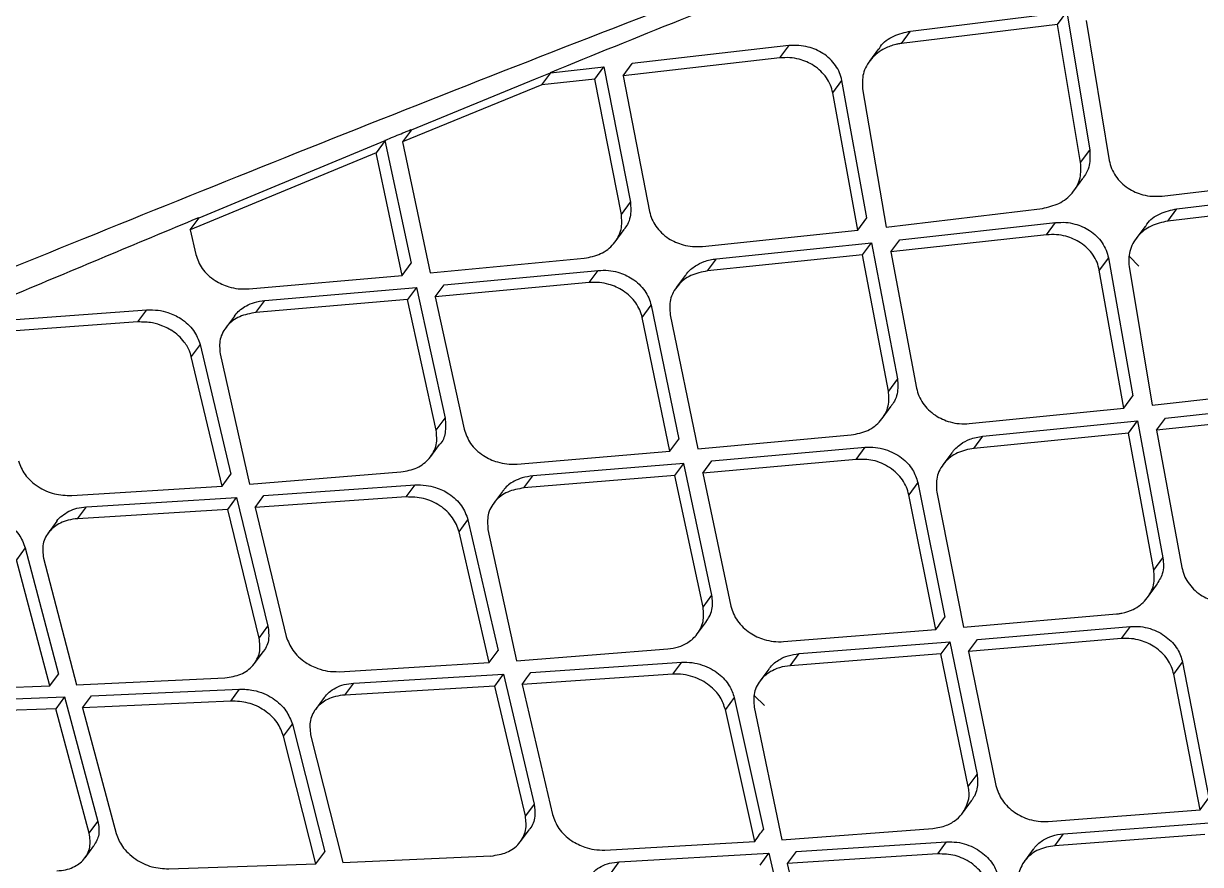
# Model space of a CAD drawing. Extents: x 832 to 912, y 781 to 934.
# Drawn here: x 894.885 to 896.196, y 880.153 to 881.09 of the extents above; entities that cross this region are included whole.
import ezdxf

# ---------------------------------------------------------------- set-up
doc = ezdxf.new("R2010")
doc.units = 0
doc.header["$MEASUREMENT"] = 0
doc.layers.add('1', color=4, linetype='Continuous')

# ---------------------------------------------------------------- blocks, each defined once
blk = doc.blocks.new('2026 SOVEREIGN HL')
at = {"layer": '1', "color": 3, "linetype": 'Continuous', "lineweight": 25}
for p, q in [((64.1438, 83.9868), (64.3177, 84.0083)), ((64.3075, 83.9944), (64.3177, 84.0083)), ((64.3177, 84.0083), (64.3434, 83.854)), ((64.3075, 83.9944), (64.1336, 83.9731)), ((64.3332, 83.8403), (64.3075, 83.9944)), ((64.3394, 83.9985), (64.3652, 83.8425)), ((64.1336, 83.9731), (64.1438, 83.9868)), ((64.0081, 83.9707), (63.8337, 83.9506)), ((63.998, 83.9569), (64.0081, 83.9706)), ((64.1081, 83.967), (64.098, 83.9533)), ((63.998, 83.9569), (63.8236, 83.937)), ((63.7259, 83.9336), (63.7427, 83.9404)), ((63.7331, 83.9269), (63.7431, 83.9405)), ((63.7426, 83.9405), (63.8021, 83.9471)), ((63.7921, 83.9334), (63.8022, 83.9471)), ((63.8021, 83.9471), (63.8316, 83.7961)), ((63.8236, 83.937), (63.8337, 83.9506)), ((63.5877, 83.8769), (63.7258, 83.9335)), ((63.7921, 83.9334), (63.7331, 83.9269)), ((63.8216, 83.7825), (63.792, 83.9334)), ((63.8236, 83.937), (63.853, 83.7858)), ((64.057, 83.9181), (64.0672, 83.9318)), ((64.0951, 83.7788), (64.0672, 83.9318)), ((63.7331, 83.9269), (63.5777, 83.8633)), ((64.0851, 83.7651), (64.057, 83.9181)), ((64.0904, 83.9224), (64.1166, 83.7685)), ((63.5877, 83.8769), (63.5777, 83.8633)), ((63.4313, 83.8122), (63.5584, 83.8648)), ((63.5583, 83.8648), (63.5483, 83.8512)), ((63.5582, 83.865), (63.5874, 83.7281)), ((63.5777, 83.8633), (63.6085, 83.7174)), ((63.5483, 83.8512), (63.3411, 83.7654)), ((63.5774, 83.7146), (63.5483, 83.8512)), ((64.3332, 83.8403), (64.3434, 83.854)), ((64.3256, 83.8088), (64.3357, 83.8226)), ((64.4239, 83.8031), (64.5987, 83.8238)), ((63.3511, 83.7789), (63.4313, 83.8122)), ((63.8216, 83.7825), (63.8316, 83.7961)), ((64.4404, 83.7888), (64.6135, 83.8091)), ((64.1166, 83.7685), (64.2906, 83.7893)), ((64.6033, 83.7953), (64.4303, 83.7751)), ((64.4303, 83.7751), (64.4404, 83.7888)), ((64.0851, 83.7651), (64.0951, 83.7788)), ((64.1318, 83.7544), (64.3054, 83.7735)), ((64.2953, 83.7598), (64.3054, 83.7735)), ((63.3411, 83.7654), (63.3474, 83.738)), ((63.8148, 83.7522), (63.8248, 83.7658)), ((63.9121, 83.7469), (64.0851, 83.7651)), ((64.2953, 83.7598), (64.1217, 83.7408)), ((64.405, 83.7692), (64.3948, 83.7554)), ((63.9275, 83.7332), (64.1003, 83.7511)), ((64.0903, 83.7374), (64.1003, 83.7511)), ((64.1003, 83.7511), (64.1292, 83.5993)), ((64.1217, 83.7408), (64.1318, 83.7544)), ((63.6085, 83.7174), (63.7801, 83.7337)), ((64.0902, 83.7374), (63.9174, 83.7196)), ((63.9174, 83.7196), (63.9275, 83.7332)), ((64.1192, 83.5857), (64.0902, 83.7374)), ((64.1217, 83.7408), (64.1504, 83.5888)), ((64.3641, 83.7341), (64.354, 83.7204)), ((64.3641, 83.7341), (64.3915, 83.5803)), ((64.3982, 83.7248), (64.3877, 83.7356)), ((63.5774, 83.7146), (63.5874, 83.7281)), ((63.6242, 83.7041), (63.7957, 83.7201)), ((63.7857, 83.7066), (63.7957, 83.7201)), ((64.3815, 83.5667), (64.354, 83.7204)), ((64.3872, 83.7245), (64.4128, 83.5699)), ((63.4068, 83.6996), (63.5774, 83.7146)), ((63.7857, 83.7066), (63.6143, 83.6906)), ((63.8927, 83.7146), (63.8827, 83.701)), ((63.4243, 83.6867), (63.5932, 83.7013)), ((63.5932, 83.7013), (63.6252, 83.5556)), ((63.6143, 83.6906), (63.6242, 83.7041)), ((63.5832, 83.6878), (63.4144, 83.6733)), ((63.4144, 83.6733), (63.4243, 83.6867)), ((63.6153, 83.5421), (63.5832, 83.6878)), ((63.6143, 83.6906), (63.6464, 83.5432)), ((63.8448, 83.6678), (63.8548, 83.6813)), ((63.8548, 83.6813), (63.8856, 83.5321)), ((63.1241, 83.6637), (63.2929, 83.6761)), ((63.283, 83.6627), (63.2929, 83.6761)), ((63.3905, 83.6693), (63.3806, 83.6559)), ((63.8756, 83.5186), (63.8448, 83.6678)), ((63.876, 83.6708), (63.9066, 83.5213)), ((63.283, 83.6627), (63.1142, 83.6503)), ((63.3522, 83.6377), (63.3423, 83.6243)), ((63.3522, 83.6377), (63.3865, 83.4933)), ((63.3746, 83.6272), (63.4072, 83.482)), ((63.3767, 83.4799), (63.3423, 83.6243)), ((64.1292, 83.5993), (64.1192, 83.5857)), ((64.4128, 83.5699), (64.5861, 83.5897)), ((64.3815, 83.5667), (64.3915, 83.5803)), ((64.4279, 83.5557), (64.6008, 83.5737)), ((64.1123, 83.5553), (64.1223, 83.5688)), ((64.2091, 83.5495), (64.3815, 83.5667)), ((64.5907, 83.56), (64.4179, 83.5421)), ((63.6153, 83.5421), (63.6252, 83.5556)), ((64.2244, 83.5355), (64.3966, 83.5525)), ((64.3865, 83.5389), (64.3966, 83.5525)), ((64.3966, 83.5525), (64.4248, 83.3998)), ((64.4179, 83.5421), (64.4279, 83.5557)), ((63.9066, 83.5213), (64.0777, 83.5369)), ((64.3865, 83.5389), (64.2144, 83.5219)), ((64.2144, 83.5219), (64.2244, 83.5355)), ((64.4148, 83.3863), (64.3865, 83.5389)), ((64.4179, 83.5421), (64.446, 83.3892)), ((63.6092, 83.5128), (63.6191, 83.5262)), ((63.8756, 83.5186), (63.8856, 83.5321)), ((63.9222, 83.5078), (64.0931, 83.5231)), ((64.0831, 83.5096), (64.0931, 83.5231)), ((63.7055, 83.5043), (63.8756, 83.5186)), ((64.0831, 83.5096), (63.9122, 83.4943)), ((63.9122, 83.4943), (63.9222, 83.5078)), ((64.1898, 83.517), (64.1798, 83.5034)), ((63.4072, 83.482), (63.576, 83.4956)), ((63.8912, 83.5051), (63.7229, 83.4912)), ((63.8813, 83.4916), (63.8912, 83.5051)), ((63.9225, 83.3584), (63.8912, 83.5051)), ((63.3767, 83.4799), (63.3865, 83.4933)), ((63.8813, 83.4916), (63.713, 83.4778)), ((63.713, 83.4778), (63.7229, 83.4912)), ((63.9126, 83.3449), (63.8813, 83.4916)), ((63.9122, 83.4943), (63.9437, 83.3459)), ((64.1518, 83.4837), (64.1418, 83.4702)), ((64.1518, 83.4837), (64.1819, 83.3336)), ((63.2092, 83.4693), (63.3767, 83.4799)), ((63.4135, 83.4558), (63.4233, 83.4692)), ((63.4233, 83.4692), (63.5918, 83.4811)), ((63.5819, 83.4677), (63.5918, 83.4811)), ((63.6891, 83.4738), (63.6792, 83.4604)), ((64.1719, 83.3201), (64.1418, 83.4702)), ((64.1729, 83.4731), (64.2028, 83.3227)), ((63.2158, 83.4435), (63.2256, 83.4568)), ((63.2256, 83.4568), (63.3929, 83.4671)), ((63.383, 83.4538), (63.3928, 83.4671)), ((63.3929, 83.4671), (63.4279, 83.3237)), ((63.5819, 83.4677), (63.4135, 83.4558)), ((63.4135, 83.4558), (63.4483, 83.3121)), ((63.383, 83.4538), (63.2158, 83.4435)), ((63.4181, 83.3104), (63.383, 83.4538)), ((63.6409, 83.4288), (63.6507, 83.4422)), ((63.6507, 83.4422), (63.6842, 83.2966)), ((63.1928, 83.4408), (63.1829, 83.4274)), ((63.673, 83.4316), (63.7048, 83.2852)), ((63.6744, 83.2832), (63.6409, 83.4288)), ((63.1574, 83.4111), (63.1476, 83.3978)), ((63.1574, 83.4111), (63.1945, 83.2703)), ((63.1847, 83.2571), (63.1476, 83.3978)), ((63.1778, 83.3994), (63.2146, 83.2583)), ((64.4148, 83.3863), (64.4248, 83.3998)), ((64.4079, 83.3557), (64.4178, 83.3693)), ((63.9126, 83.3449), (63.9225, 83.3584)), ((64.2028, 83.3227), (64.3733, 83.3374)), ((63.9064, 83.3155), (63.9163, 83.3289)), ((63.4181, 83.3104), (63.4279, 83.3237)), ((64.0023, 83.3065), (64.1719, 83.3201)), ((64.2183, 83.3089), (64.3886, 83.3234)), ((64.3786, 83.3099), (64.3886, 83.3234)), ((63.7048, 83.2852), (63.8732, 83.2983)), ((64.0196, 83.2931), (64.1874, 83.3064)), ((64.1874, 83.3063), (64.1775, 83.2929)), ((64.1874, 83.3064), (64.2179, 83.1585)), ((64.3786, 83.3099), (64.2083, 83.2954)), ((64.2083, 83.2954), (64.2183, 83.3089)), ((63.4128, 83.2821), (63.4225, 83.2953)), ((64.0097, 83.2797), (64.0196, 83.2931)), ((64.1775, 83.2929), (64.0097, 83.2797)), ((64.208, 83.1451), (64.1775, 83.2929)), ((64.2083, 83.2954), (64.2389, 83.146)), ((63.5072, 83.273), (63.6744, 83.2832)), ((63.7208, 83.2721), (63.8888, 83.2835)), ((63.8789, 83.2701), (63.8888, 83.2835)), ((63.9858, 83.2758), (63.9759, 83.2624)), ((64.4369, 83.2701), (64.4469, 83.2835)), ((64.4469, 83.2836), (64.4762, 83.1323)), ((63.1847, 83.2571), (63.1945, 83.2703)), ((63.2146, 83.2583), (63.38, 83.2661)), ((63.5136, 83.247), (63.5234, 83.2603)), ((63.5234, 83.2603), (63.6903, 83.2702)), ((63.6805, 83.2569), (63.6903, 83.2702)), ((63.6904, 83.2702), (63.7244, 83.1255)), ((63.8789, 83.2701), (63.7109, 83.2588)), ((63.7109, 83.2588), (63.7448, 83.1138)), ((64.4663, 83.1189), (64.4369, 83.2701)), ((63.0206, 83.251), (63.1847, 83.2571)), ((63.2213, 83.2328), (63.2311, 83.2461)), ((63.2311, 83.2461), (63.3963, 83.2536)), ((63.3865, 83.2403), (63.3963, 83.2536)), ((63.6805, 83.2569), (63.5136, 83.247)), ((63.7146, 83.1122), (63.6805, 83.2569)), ((63.981, 83.2353), (63.9698, 83.2461)), ((63.039, 83.2391), (63.2013, 83.2448)), ((63.2012, 83.2448), (63.1915, 83.2316)), ((63.2013, 83.2448), (63.2385, 83.1062)), ((63.3865, 83.2403), (63.2213, 83.2328)), ((63.2213, 83.2328), (63.2588, 83.0926)), ((63.4906, 83.2443), (63.4807, 83.2309)), ((63.9474, 83.2441), (63.9375, 83.2307)), ((63.9474, 83.2441), (63.98, 83.0973)), ((63.9696, 83.2334), (64.0005, 83.0858)), ((63.1915, 83.2316), (63.0292, 83.2259)), ((63.2288, 83.093), (63.1915, 83.2316)), ((63.9701, 83.0839), (63.9375, 83.2307)), ((63.4453, 83.2011), (63.4551, 83.2144)), ((63.4551, 83.2144), (63.4911, 83.0722)), ((63.4813, 83.059), (63.4453, 83.2011)), ((63.4754, 83.2026), (63.5112, 83.0602)), ((64.208, 83.1451), (64.2179, 83.1585)), ((64.2016, 83.1155), (64.2115, 83.1289)), ((64.4663, 83.1189), (64.4762, 83.1323)), ((63.7245, 83.1255), (63.7146, 83.1122)), ((64.2972, 83.106), (64.4663, 83.1189)), ((63.2288, 83.093), (63.2385, 83.1062)), ((64.3143, 83.0924), (64.4816, 83.105)), ((63.7092, 83.0837), (63.7189, 83.0969)), ((64.0005, 83.0858), (64.1684, 83.0983)), ((64.3044, 83.0791), (64.3143, 83.0924)), ((64.4717, 83.0915), (64.3044, 83.0791)), ((63.2242, 83.0657), (63.2339, 83.0789)), ((63.8033, 83.0742), (63.9701, 83.0839)), ((64.0163, 83.0725), (64.1839, 83.0833)), ((64.174, 83.07), (64.1839, 83.0833)), ((64.2805, 83.0751), (64.2706, 83.0618)), ((63.4813, 83.059), (63.4911, 83.0722)), ((63.5112, 83.0602), (63.6763, 83.0677)), ((63.8193, 83.0612), (63.9859, 83.0707)), ((63.9761, 83.0574), (63.9859, 83.0707)), ((63.9859, 83.0707), (64.0191, 82.9246)), ((64.0163, 83.0725), (64.0064, 83.0592)), ((64.174, 83.07), (64.0064, 83.0592)), ((63.3174, 83.0532), (63.4813, 83.059)), ((63.8095, 83.0479), (63.8193, 83.0612)), ((64.0064, 83.0592), (64.0394, 82.9129))]:
    blk.add_line(p, q, dxfattribs=at)
at = {"layer": '1', "color": 3, "linetype": 'Continuous', "lineweight": 25, "flags": 128}
for points in [[(63.3411, 83.7654), (63.3467, 83.773), (63.3511, 83.7789)], [(63.5932, 83.7012), (63.5876, 83.6937), (63.5832, 83.6878)], [(63.6744, 83.2832), (63.6799, 83.2907), (63.6842, 83.2966)], [(63.7109, 83.2588), (63.7164, 83.2663), (63.7208, 83.2721)]]:
    blk.add_lwpolyline(points, dxfattribs=at)
at = {"layer": '1', "color": 3, "linetype": 'Continuous', "lineweight": 25}
for points, knots in [([(64.4282, 86.4887), (64.3232, 86.4218), (64.1148, 86.2892), (63.8191, 86.0997), (63.5521, 85.9268), (63.3229, 85.7767), (63.1303, 85.649), (62.9782, 85.547), (62.8621, 85.4684), (62.7771, 85.4105), (62.7075, 85.3629), (62.6455, 85.3201), (62.5842, 85.2777), (62.5228, 85.235), (62.4579, 85.1896), (62.3853, 85.1385), (62.2981, 85.0767), (62.1931, 85.0016), (62.0688, 84.9114), (61.9269, 84.807), (61.7696, 84.689), (61.5995, 84.5583), (61.4195, 84.4164), (61.2506, 84.279), (61.0958, 84.149), (60.9576, 84.0289), (60.8235, 83.9089), (60.746, 83.8354), (60.7062, 83.7977)], [0, 0, 0, 0, 0.067659, 0.134154, 0.193094, 0.244418, 0.288217, 0.324574, 0.349836, 0.369658, 0.384815, 0.399484, 0.414285, 0.429222, 0.444297, 0.462077, 0.483124, 0.509831, 0.542091, 0.579834, 0.623004, 0.671603, 0.725743, 0.785634, 0.834561, 0.886746, 0.941786, 1, 1, 1, 1]), ([(60.6844, 83.7163), (60.7421, 83.7738), (60.8578, 83.8892), (61.0775, 84.0886), (61.3265, 84.2994), (61.6032, 84.5197), (61.9041, 84.7465), (62.227, 84.9782), (62.5684, 85.213), (62.9246, 85.4495), (63.2935, 85.6875), (63.674, 85.9273), (64.0626, 86.1687), (64.3262, 86.3321), (64.4578, 86.4137)], [0, 0, 0, 0, 0.083648, 0.167746, 0.251461, 0.334457, 0.417447, 0.500935, 0.584376, 0.667336, 0.750217, 0.833366, 0.916826, 1, 1, 1, 1]), ([(60.9581, 83.4182), (60.9999, 83.4417), (61.0835, 83.4888), (61.2262, 83.5718), (61.3857, 83.6657), (61.5658, 83.7739), (61.7673, 83.8967), (61.988, 84.0361), (62.2256, 84.1869), (62.5032, 84.3644), (62.8211, 84.5669), (63.1772, 84.7911), (63.5405, 85.0162), (63.9097, 85.2407), (64.2827, 85.4635), (64.5339, 85.6098), (64.6594, 85.6829)], [0, 0, 0, 0, 0.06234, 0.124818, 0.187363, 0.250453, 0.313852, 0.376637, 0.439459, 0.502671, 0.586016, 0.668823, 0.751617, 0.834543, 0.917364, 1, 1, 1, 1]), ([(61.034, 83.3702), (61.0772, 83.3918), (61.1638, 83.4351), (61.3119, 83.5102), (61.4759, 83.5991), (61.6599, 83.7039), (61.8638, 83.8264), (62.0846, 83.9668), (62.3197, 84.1203), (62.5918, 84.3018), (62.9007, 84.5097), (63.2449, 84.7406), (63.5953, 84.9725), (63.9512, 85.2034), (64.3112, 85.4317), (64.5548, 85.58), (64.6765, 85.6541)], [0, 0, 0, 0, 0.062319, 0.124752, 0.187451, 0.250906, 0.314486, 0.37751, 0.440611, 0.503895, 0.587131, 0.669779, 0.75236, 0.835034, 0.917583, 1, 1, 1, 1]), ([(61.2237, 83.256), (61.2304, 83.2592), (61.2683, 83.2768), (61.341, 83.31), (61.4329, 83.3563), (61.5247, 83.4038), (61.6148, 83.449), (61.7206, 83.5024), (61.8439, 83.5678), (61.985, 83.6468), (62.1483, 83.7348), (62.3177, 83.8279), (62.5018, 83.9303), (62.6996, 84.041), (62.9106, 84.1598), (63.1276, 84.282), (63.348, 84.4045), (63.5755, 84.5296), (63.7833, 84.6431), (63.9652, 84.741), (64.1251, 84.8263), (64.2952, 84.9157), (64.4638, 85.0039), (64.6122, 85.0809), (64.7005, 85.1248), (64.7387, 85.1439)], [0, 0, 0, 0, 0.009738, 0.054601, 0.100033, 0.132056, 0.170262, 0.205637, 0.248795, 0.300159, 0.346151, 0.397485, 0.446641, 0.498592, 0.555879, 0.611205, 0.664279, 0.72109, 0.779345, 0.816197, 0.852883, 0.894557, 0.93795, 0.973138, 1, 1, 1, 1]), ([(64.7458, 85.1303), (64.6056, 85.0588), (64.3249, 84.9158), (63.91, 84.6963), (63.5014, 84.4735), (63.1005, 84.2514), (62.7613, 84.0591), (62.4805, 83.9024), (62.256, 83.7767), (62.0412, 83.6626), (61.8266, 83.545), (61.6084, 83.4394), (61.403, 83.3378), (61.2837, 83.2832), (61.2239, 83.2558)], [0, 0, 0, 0, 0.099305, 0.198803, 0.298385, 0.398317, 0.498406, 0.560918, 0.623789, 0.687365, 0.750255, 0.83339, 0.916533, 1, 1, 1, 1]), ([(61.4518, 83.0372), (61.506, 83.057), (61.615, 83.0966), (61.8062, 83.1714), (62.0139, 83.2554), (62.2384, 83.3481), (62.477, 83.4475), (62.7729, 83.5709), (63.1308, 83.7191), (63.5535, 83.8893), (63.9923, 84.0609), (64.2948, 84.1708), (64.4463, 84.2259)], [0, 0, 0, 0, 0.080976, 0.162706, 0.245456, 0.32577, 0.407714, 0.491267, 0.616464, 0.743326, 0.871464, 1, 1, 1, 1]), ([(63.7426, 83.9409), (63.7908, 83.9605), (63.8873, 83.9996), (63.9851, 84.0384), (64.034, 84.0578)], [0, 0, 0, 0, 0.499973, 1, 1, 1, 1]), ([(64.1086, 83.9667), (64.1091, 83.9677), (64.1125, 83.9741), (64.1247, 83.9824), (64.1374, 83.9854), (64.1438, 83.9868)], [0, 0, 0, 0, 0.08408, 0.54229, 1, 1, 1, 1]), ([(64.0672, 83.9318), (64.0665, 83.9347), (64.065, 83.9406), (64.0604, 83.9488), (64.0541, 83.9561), (64.0443, 83.9639), (64.0322, 83.969), (64.0191, 83.9713), (64.0119, 83.9709), (64.0081, 83.9707)], [0, 0, 0, 0, 0.123909, 0.248323, 0.37371, 0.500525, 0.725659, 0.856727, 1, 1, 1, 1]), ([(64.1336, 83.9731), (64.1328, 83.973), (64.1307, 83.9727), (64.1243, 83.9714), (64.1128, 83.9672), (64.1015, 83.9586), (64.0944, 83.9482), (64.0897, 83.937), (64.0901, 83.9281), (64.0904, 83.9224)], [0, 0, 0, 0, 0.0298471, 0.0814692, 0.2498136, 0.4999418, 0.6369594, 0.7659784, 1, 1, 1, 1]), ([(64.057, 83.9181), (64.0563, 83.921), (64.0549, 83.9269), (64.0502, 83.9351), (64.044, 83.9424), (64.0341, 83.9502), (64.0221, 83.9553), (64.009, 83.9576), (64.0018, 83.9572), (63.998, 83.9569)], [0, 0, 0, 0, 0.12392, 0.248351, 0.373719, 0.500518, 0.725667, 0.856732, 1, 1, 1, 1]), ([(63.5782, 83.8734), (63.5797, 83.874), (63.5829, 83.8753), (63.586, 83.8766), (63.5875, 83.8773)], [0, 0, 0, 0, 0.500056, 1, 1, 1, 1]), ([(63.5582, 83.8652), (63.5587, 83.8654), (63.5598, 83.8658), (63.5608, 83.8662), (63.5613, 83.8665)], [0, 0, 0, 0, 0.49989, 1, 1, 1, 1]), ([(63.5613, 83.8664), (63.5641, 83.8676), (63.5697, 83.8699), (63.5754, 83.8722), (63.5782, 83.8734)], [0, 0, 0, 0, 0.500011, 1, 1, 1, 1]), ([(64.3434, 83.854), (64.3437, 83.8484), (64.3441, 83.8396), (64.3402, 83.8291), (64.337, 83.8247), (64.3355, 83.8227)], [0, 0, 0, 0, 0.500834, 0.782769, 1, 1, 1, 1]), ([(64.2906, 83.7893), (64.297, 83.7908), (64.3098, 83.7936), (64.3225, 83.804), (64.3295, 83.8144), (64.334, 83.8257), (64.3335, 83.8346), (64.3332, 83.8403)], [0, 0, 0, 0, 0.249356, 0.499183, 0.637952, 0.767726, 1, 1, 1, 1]), ([(64.3652, 83.8425), (64.3659, 83.8395), (64.3673, 83.8336), (64.3719, 83.8253), (64.3781, 83.8179), (64.3879, 83.8099), (64.4, 83.8047), (64.4131, 83.8024), (64.4202, 83.8029), (64.4239, 83.8031)], [0, 0, 0, 0, 0.123988, 0.248518, 0.374101, 0.501041, 0.730538, 0.860293, 1, 1, 1, 1]), ([(63.8317, 83.7961), (63.832, 83.7906), (63.8326, 83.782), (63.829, 83.7719), (63.8259, 83.7677), (63.8246, 83.7659)], [0, 0, 0, 0, 0.513287, 0.792901, 1, 1, 1, 1]), ([(63.853, 83.7858), (63.8537, 83.7829), (63.8552, 83.7773), (63.8599, 83.7692), (63.8662, 83.7619), (63.876, 83.7541), (63.888, 83.7489), (63.9011, 83.7465), (63.9083, 83.7468), (63.9121, 83.7469)], [0, 0, 0, 0, 0.121649, 0.245425, 0.371675, 0.500518, 0.725304, 0.856495, 1, 1, 1, 1]), ([(64.4054, 83.7689), (64.4059, 83.7699), (64.4092, 83.7762), (64.4214, 83.7845), (64.4341, 83.7874), (64.4404, 83.7888)], [0, 0, 0, 0, 0.082598, 0.541802, 1, 1, 1, 1]), ([(63.1427, 83.6921), (63.1772, 83.7066), (63.2461, 83.7355), (63.316, 83.7646), (63.3509, 83.7792)], [0, 0, 0, 0, 0.4999736, 1, 1, 1, 1]), ([(63.7802, 83.7337), (63.7865, 83.735), (63.7992, 83.7376), (63.8117, 83.7474), (63.8184, 83.7573), (63.8227, 83.7682), (63.822, 83.7769), (63.8216, 83.7825)], [0, 0, 0, 0, 0.249836, 0.499425, 0.634861, 0.763489, 1, 1, 1, 1]), ([(64.3054, 83.7735), (64.3092, 83.7737), (64.3163, 83.7741), (64.3294, 83.7717), (64.3414, 83.7665), (64.3512, 83.7586), (64.3574, 83.7512), (64.362, 83.7429), (64.3634, 83.737), (64.3641, 83.7341)], [0, 0, 0, 0, 0.142174, 0.272983, 0.500019, 0.626395, 0.751537, 0.875935, 1, 1, 1, 1]), ([(64.4303, 83.7751), (64.4239, 83.7737), (64.4111, 83.7709), (64.3983, 83.7606), (64.3912, 83.7504), (64.3866, 83.7391), (64.3869, 83.7302), (64.3872, 83.7245)], [0, 0, 0, 0, 0.249336, 0.499142, 0.637168, 0.766679, 1, 1, 1, 1]), ([(64.354, 83.7204), (64.3533, 83.7234), (64.3519, 83.7293), (64.3473, 83.7375), (64.341, 83.7449), (64.3313, 83.7528), (64.3193, 83.758), (64.3062, 83.7604), (64.299, 83.76), (64.2953, 83.7598)], [0, 0, 0, 0, 0.124609, 0.249306, 0.374582, 0.50088, 0.727521, 0.858069, 1, 1, 1, 1]), ([(63.3474, 83.738), (63.3493, 83.7326), (63.3523, 83.7243), (63.3609, 83.7149), (63.3705, 83.7074), (63.3823, 83.7022), (63.3953, 83.6993), (63.4028, 83.6995), (63.4068, 83.6996)], [0, 0, 0, 0, 0.24088, 0.368232, 0.499732, 0.712578, 0.847066, 1, 1, 1, 1]), ([(63.8929, 83.7144), (63.8935, 83.7153), (63.8962, 83.7195), (63.9033, 83.7251), (63.9143, 83.7309), (63.9227, 83.7324), (63.9275, 83.7332)], [0, 0, 0, 0, 0.077642, 0.396462, 0.662825, 1, 1, 1, 1]), ([(63.7957, 83.7201), (63.7995, 83.7203), (63.8069, 83.7206), (63.82, 83.7179), (63.8318, 83.7127), (63.8416, 83.705), (63.8478, 83.6977), (63.8525, 83.6897), (63.854, 83.6841), (63.8548, 83.6813)], [0, 0, 0, 0, 0.147763, 0.280703, 0.501405, 0.629356, 0.754905, 0.878338, 1, 1, 1, 1]), ([(63.9174, 83.7196), (63.9111, 83.7183), (63.8984, 83.7157), (63.8859, 83.7059), (63.8792, 83.696), (63.8749, 83.6851), (63.8755, 83.6764), (63.876, 83.6708)], [0, 0, 0, 0, 0.249367, 0.499415, 0.63371, 0.761934, 1, 1, 1, 1]), ([(63.8448, 83.6678), (63.844, 83.6706), (63.8425, 83.6762), (63.8378, 83.6842), (63.8315, 83.6915), (63.8218, 83.6992), (63.8099, 83.7044), (63.7968, 83.707), (63.7895, 83.7067), (63.7857, 83.7066)], [0, 0, 0, 0, 0.122301, 0.246259, 0.372206, 0.500396, 0.719861, 0.852418, 1, 1, 1, 1]), ([(63.3907, 83.6692), (63.3912, 83.67), (63.3943, 83.6748), (63.402, 83.6802), (63.4131, 83.6851), (63.4204, 83.6861), (63.4243, 83.6867)], [0, 0, 0, 0, 0.081085, 0.467664, 0.715763, 1, 1, 1, 1]), ([(63.2929, 83.6761), (63.2971, 83.6762), (63.305, 83.6763), (63.318, 83.6732), (63.3294, 83.6679), (63.3388, 83.6605), (63.3473, 83.6512), (63.3503, 83.643), (63.3522, 83.6377)], [0, 0, 0, 0, 0.163787, 0.30244, 0.50349, 0.633977, 0.760297, 1, 1, 1, 1]), ([(63.4144, 83.6733), (63.4082, 83.6721), (63.3957, 83.6699), (63.3838, 83.6607), (63.3774, 83.6514), (63.3733, 83.6411), (63.3741, 83.6327), (63.3746, 83.6272)], [0, 0, 0, 0, 0.249731, 0.49955, 0.630206, 0.757193, 1, 1, 1, 1]), ([(63.3423, 83.6243), (63.3423, 83.6245), (63.3422, 83.6251), (63.3418, 83.6268), (63.34, 83.6321), (63.3343, 83.6421), (63.326, 83.6499), (63.3202, 83.6535), (63.3192, 83.654), (63.3162, 83.6558), (63.3095, 83.6589), (63.2978, 83.6626), (63.2884, 83.6627), (63.283, 83.6627)], [0, 0, 0, 0, 0.008708, 0.023765, 0.073373, 0.250604, 0.499641, 0.504764, 0.513384, 0.5411, 0.638476, 0.791494, 1, 1, 1, 1]), ([(64.1292, 83.5993), (64.1296, 83.5937), (64.1301, 83.585), (64.1264, 83.5749), (64.1234, 83.5707), (64.1221, 83.569)], [0, 0, 0, 0, 0.51419, 0.796195, 1, 1, 1, 1]), ([(64.1504, 83.5888), (64.1512, 83.5859), (64.1527, 83.5802), (64.1573, 83.5721), (64.1635, 83.5647), (64.1733, 83.5569), (64.1853, 83.5515), (64.1983, 83.549), (64.2054, 83.5493), (64.2091, 83.5494)], [0, 0, 0, 0, 0.12239, 0.246473, 0.372576, 0.500814, 0.727419, 0.858047, 1, 1, 1, 1]), ([(64.0777, 83.5369), (64.0841, 83.5381), (64.0967, 83.5406), (64.1092, 83.5505), (64.1159, 83.5604), (64.1202, 83.5714), (64.1196, 83.5801), (64.1192, 83.5857)], [0, 0, 0, 0, 0.250077, 0.499189, 0.635515, 0.764482, 1, 1, 1, 1]), ([(63.6252, 83.5556), (63.6256, 83.55), (63.6263, 83.5399), (63.6228, 83.5296), (63.6192, 83.5263), (63.6191, 83.5263)], [0, 0, 0, 0, 0.536417, 0.992277, 1, 1, 1, 1]), ([(63.576, 83.4956), (63.5822, 83.4968), (63.5945, 83.4991), (63.6064, 83.5084), (63.6127, 83.5178), (63.6167, 83.5282), (63.6158, 83.5366), (63.6153, 83.5421)], [0, 0, 0, 0, 0.249591, 0.499433, 0.631715, 0.759307, 1, 1, 1, 1]), ([(63.6464, 83.5432), (63.6484, 83.5378), (63.6513, 83.5294), (63.6598, 83.5199), (63.6695, 83.5122), (63.6813, 83.5069), (63.6943, 83.5041), (63.7016, 83.5042), (63.7055, 83.5043)], [0, 0, 0, 0, 0.241793, 0.368901, 0.499834, 0.717163, 0.850496, 1, 1, 1, 1]), ([(64.19, 83.5168), (64.1905, 83.5177), (64.1917, 83.5196), (64.195, 83.5229), (64.2006, 83.5276), (64.2105, 83.533), (64.2194, 83.5346), (64.2244, 83.5355)], [0, 0, 0, 0, 0.077949, 0.175159, 0.361415, 0.636474, 1, 1, 1, 1]), ([(64.0931, 83.5231), (64.0969, 83.5232), (64.1044, 83.5235), (64.1154, 83.521), (64.1253, 83.517), (64.1363, 83.51), (64.1469, 83.499), (64.1502, 83.4887), (64.1518, 83.4837)], [0, 0, 0, 0, 0.147139, 0.287731, 0.421894, 0.549775, 0.786227, 1, 1, 1, 1]), ([(64.2144, 83.5219), (64.2081, 83.5207), (64.1954, 83.5181), (64.1829, 83.5083), (64.1762, 83.4984), (64.1719, 83.4874), (64.1725, 83.4787), (64.1729, 83.4731)], [0, 0, 0, 0, 0.249673, 0.499181, 0.634452, 0.76306, 1, 1, 1, 1]), ([(63.15, 83.5078), (63.1519, 83.5027), (63.155, 83.4948), (63.1635, 83.4854), (63.174, 83.4773), (63.1898, 83.47), (63.2027, 83.4695), (63.2092, 83.4693)], [0, 0, 0, 0, 0.236154, 0.36517, 0.500628, 0.749875, 1, 1, 1, 1]), ([(64.1418, 83.4702), (64.1411, 83.4731), (64.1395, 83.4788), (64.1349, 83.4869), (64.1286, 83.4943), (64.1206, 83.5006), (64.1116, 83.5055), (64.0991, 83.5098), (64.0894, 83.5097), (64.0831, 83.5096)], [0, 0, 0, 0, 0.123886, 0.248442, 0.374031, 0.504688, 0.635038, 0.761104, 1, 1, 1, 1]), ([(63.7229, 83.4912), (63.7189, 83.4906), (63.7115, 83.4896), (63.7005, 83.4847), (63.6929, 83.4793), (63.6898, 83.4746), (63.6893, 83.4737)], [0, 0, 0, 0, 0.288793, 0.537689, 0.91441, 1, 1, 1, 1]), ([(63.5918, 83.4811), (63.5958, 83.4811), (63.6034, 83.4812), (63.6165, 83.4782), (63.628, 83.4728), (63.6374, 83.4653), (63.6459, 83.4558), (63.6488, 83.4476), (63.6507, 83.4422)], [0, 0, 0, 0, 0.158001, 0.294584, 0.502897, 0.632677, 0.758856, 1, 1, 1, 1]), ([(63.713, 83.4778), (63.7068, 83.4767), (63.6943, 83.4744), (63.6823, 83.4652), (63.6759, 83.4559), (63.6718, 83.4455), (63.6726, 83.4371), (63.673, 83.4316)], [0, 0, 0, 0, 0.249569, 0.499415, 0.630833, 0.758126, 1, 1, 1, 1]), ([(63.1928, 83.4408), (63.1928, 83.4408), (63.1938, 83.4433), (63.1986, 83.447), (63.2058, 83.4521), (63.2151, 83.4556), (63.222, 83.4564), (63.2256, 83.4568)], [0, 0, 0, 0, 0.001425, 0.236529, 0.481227, 0.73566, 1, 1, 1, 1]), ([(63.6409, 83.4288), (63.6389, 83.4342), (63.6359, 83.4425), (63.6274, 83.452), (63.6171, 83.4601), (63.6014, 83.4673), (63.5884, 83.4676), (63.5819, 83.4677)], [0, 0, 0, 0, 0.243081, 0.370074, 0.500539, 0.749807, 1, 1, 1, 1]), ([(63.0983, 83.4498), (63.1048, 83.4495), (63.1178, 83.449), (63.1335, 83.4416), (63.1439, 83.4334), (63.1524, 83.4241), (63.1555, 83.4162), (63.1575, 83.4111)], [0, 0, 0, 0, 0.250685, 0.50064, 0.635978, 0.764442, 1, 1, 1, 1]), ([(63.2158, 83.4435), (63.2122, 83.4431), (63.2054, 83.4423), (63.1943, 83.4381), (63.1855, 83.4315), (63.1798, 83.423), (63.176, 83.413), (63.1771, 83.4048), (63.1778, 83.3994)], [0, 0, 0, 0, 0.142255, 0.27316, 0.50014, 0.626919, 0.752587, 1, 1, 1, 1]), ([(64.4248, 83.3998), (64.4252, 83.3968), (64.4259, 83.3908), (64.4244, 83.3801), (64.4201, 83.3736), (64.4174, 83.3695)], [0, 0, 0, 0, 0.278737, 0.553123, 1, 1, 1, 1]), ([(64.3733, 83.3374), (64.374, 83.3375), (64.376, 83.3377), (64.3824, 83.3388), (64.3938, 83.3425), (64.4048, 83.3509), (64.4115, 83.361), (64.4158, 83.3719), (64.4152, 83.3807), (64.4148, 83.3863)], [0, 0, 0, 0, 0.02685, 0.077644, 0.25058, 0.49947, 0.636587, 0.765776, 1, 1, 1, 1]), ([(64.446, 83.3892), (64.4467, 83.3863), (64.4481, 83.3805), (64.4527, 83.3723), (64.4589, 83.3649), (64.4687, 83.3569), (64.4806, 83.3515), (64.4936, 83.3489), (64.5006, 83.3492), (64.5043, 83.3493)], [0, 0, 0, 0, 0.12318, 0.247542, 0.37345, 0.501011, 0.729439, 0.859516, 1, 1, 1, 1]), ([(63.9161, 83.329), (63.9173, 83.3307), (63.9202, 83.3347), (63.9237, 83.3445), (63.923, 83.3529), (63.9225, 83.3584)], [0, 0, 0, 0, 0.202072, 0.480169, 1, 1, 1, 1]), ([(63.8732, 83.2983), (63.8773, 83.2989), (63.8849, 83.3), (63.8958, 83.305), (63.9043, 83.312), (63.9099, 83.3205), (63.9139, 83.331), (63.9131, 83.3394), (63.9126, 83.3449)], [0, 0, 0, 0, 0.165225, 0.303754, 0.500083, 0.633315, 0.761109, 1, 1, 1, 1]), ([(63.9437, 83.3459), (63.9445, 83.3431), (63.9461, 83.3374), (63.9508, 83.3294), (63.9571, 83.3222), (63.9667, 83.3145), (63.9784, 83.3091), (63.9913, 83.3063), (63.9985, 83.3064), (64.0023, 83.3065)], [0, 0, 0, 0, 0.124843, 0.249769, 0.375026, 0.5006, 0.721534, 0.853674, 1, 1, 1, 1]), ([(64.1719, 83.3201), (64.1738, 83.3226), (64.1771, 83.3271), (64.1804, 83.3316), (64.1819, 83.3336)], [0, 0, 0, 0, 0.55996, 1, 1, 1, 1]), ([(63.4279, 83.3237), (63.4285, 83.319), (63.4296, 83.3092), (63.4262, 83.2994), (63.4226, 83.2955), (63.4225, 83.2953)], [0, 0, 0, 0, 0.462122, 0.978337, 1, 1, 1, 1]), ([(63.4483, 83.3121), (63.4503, 83.3069), (63.4533, 83.2988), (63.4618, 83.2894), (63.471, 83.2821), (63.4821, 83.2766), (63.495, 83.2731), (63.5029, 83.2731), (63.5072, 83.273)], [0, 0, 0, 0, 0.237475, 0.365745, 0.499842, 0.691254, 0.831059, 1, 1, 1, 1]), ([(64.3886, 83.3234), (64.3923, 83.3235), (64.3997, 83.3237), (64.4105, 83.3213), (64.4203, 83.3173), (64.4313, 83.3103), (64.442, 83.2991), (64.4453, 83.2886), (64.4469, 83.2836)], [0, 0, 0, 0, 0.144957, 0.283967, 0.417196, 0.544772, 0.782478, 1, 1, 1, 1]), ([(63.38, 83.2661), (63.3861, 83.2671), (63.3984, 83.2689), (63.4099, 83.2777), (63.4159, 83.2866), (63.4197, 83.2967), (63.4187, 83.3049), (63.4181, 83.3104)], [0, 0, 0, 0, 0.249738, 0.499406, 0.628417, 0.754972, 1, 1, 1, 1]), ([(64.4369, 83.2701), (64.4362, 83.2729), (64.4347, 83.2787), (64.4301, 83.2869), (64.4239, 83.2942), (64.4142, 83.3021), (64.4024, 83.3076), (64.3895, 83.3102), (64.3823, 83.31), (64.3786, 83.3099)], [0, 0, 0, 0, 0.123848, 0.248403, 0.373975, 0.500841, 0.725441, 0.856565, 1, 1, 1, 1]), ([(63.9859, 83.2757), (63.9865, 83.2765), (63.9894, 83.281), (63.9967, 83.2864), (64.0077, 83.2915), (64.0154, 83.2926), (64.0196, 83.2931)], [0, 0, 0, 0, 0.082098, 0.439396, 0.694457, 1, 1, 1, 1]), ([(63.8888, 83.2835), (63.8927, 83.2836), (63.9004, 83.2836), (63.9116, 83.2808), (63.9216, 83.2765), (63.9324, 83.2692), (63.9426, 83.2584), (63.9459, 83.2486), (63.9474, 83.2441)], [0, 0, 0, 0, 0.153007, 0.297916, 0.434834, 0.563774, 0.797076, 1, 1, 1, 1]), ([(64.0097, 83.2797), (64.0056, 83.2792), (63.9993, 83.2783), (63.9881, 83.2738), (63.979, 83.2672), (63.9726, 83.2578), (63.9685, 83.2474), (63.9692, 83.2389), (63.9696, 83.2334)], [0, 0, 0, 0, 0.16232, 0.25023, 0.499802, 0.631989, 0.759497, 1, 1, 1, 1]), ([(63.4906, 83.2443), (63.4923, 83.2463), (63.4959, 83.2505), (63.5034, 83.2554), (63.5127, 83.2591), (63.5198, 83.2599), (63.5234, 83.2603)], [0, 0, 0, 0, 0.224794, 0.471884, 0.730233, 1, 1, 1, 1]), ([(63.9375, 83.2307), (63.9359, 83.2354), (63.9325, 83.2455), (63.922, 83.2564), (63.9111, 83.2635), (63.9012, 83.2677), (63.8902, 83.2703), (63.8827, 83.2702), (63.8789, 83.2702)], [0, 0, 0, 0, 0.210762, 0.446652, 0.574933, 0.709853, 0.851539, 1, 1, 1, 1]), ([(63.3963, 83.2536), (63.4015, 83.2534), (63.4107, 83.2531), (63.423, 83.249), (63.43, 83.2454), (63.4361, 83.2415), (63.4417, 83.2369), (63.4502, 83.2275), (63.4532, 83.2196), (63.4551, 83.2144)], [0, 0, 0, 0, 0.203417, 0.355214, 0.485558, 0.503041, 0.636395, 0.763792, 1, 1, 1, 1]), ([(63.5136, 83.247), (63.51, 83.2466), (63.5031, 83.2458), (63.492, 83.2415), (63.4832, 83.2349), (63.4776, 83.2264), (63.4738, 83.2164), (63.4747, 83.2081), (63.4754, 83.2026)], [0, 0, 0, 0, 0.14495, 0.276729, 0.500124, 0.627786, 0.753768, 1, 1, 1, 1]), ([(63.4453, 83.2011), (63.4433, 83.2063), (63.4403, 83.2144), (63.4318, 83.2238), (63.4215, 83.232), (63.4058, 83.2394), (63.393, 83.24), (63.3865, 83.2403)], [0, 0, 0, 0, 0.238731, 0.366841, 0.500579, 0.749924, 1, 1, 1, 1]), ([(64.2179, 83.1585), (64.2183, 83.1531), (64.219, 83.1446), (64.2155, 83.1348), (64.2126, 83.1308), (64.2114, 83.129)], [0, 0, 0, 0, 0.5145401, 0.7929058, 1, 1, 1, 1]), ([(64.1684, 83.0983), (64.1737, 83.0992), (64.1835, 83.1008), (64.1949, 83.1077), (64.2024, 83.1158), (64.2076, 83.1258), (64.2098, 83.1362), (64.2084, 83.1429), (64.208, 83.1451)], [0, 0, 0, 0, 0.210171, 0.396016, 0.557505, 0.694634, 0.895215, 1, 1, 1, 1]), ([(64.2389, 83.146), (64.2408, 83.1404), (64.2436, 83.1319), (64.2521, 83.1222), (64.2617, 83.1143), (64.2735, 83.1087), (64.2864, 83.1059), (64.2935, 83.106), (64.2972, 83.106)], [0, 0, 0, 0, 0.244439, 0.371001, 0.500175, 0.724807, 0.856161, 1, 1, 1, 1]), ([(63.7245, 83.1255), (63.725, 83.1209), (63.7261, 83.1111), (63.7227, 83.1013), (63.7191, 83.0972), (63.7188, 83.0969)], [0, 0, 0, 0, 0.447378, 0.958776, 1, 1, 1, 1]), ([(63.2385, 83.1062), (63.2393, 83.1012), (63.2409, 83.0912), (63.2361, 83.083), (63.2337, 83.079)], [0, 0, 0, 0, 0.505396, 1, 1, 1, 1]), ([(63.6763, 83.0676), (63.6825, 83.0686), (63.6947, 83.0704), (63.7063, 83.0793), (63.7124, 83.0883), (63.7162, 83.0984), (63.7153, 83.1067), (63.7146, 83.1122)], [0, 0, 0, 0, 0.249654, 0.499345, 0.629601, 0.756565, 1, 1, 1, 1]), ([(63.7448, 83.1138), (63.7468, 83.1085), (63.7497, 83.1004), (63.7582, 83.0908), (63.7675, 83.0832), (63.779, 83.0777), (63.7918, 83.0743), (63.7993, 83.0743), (63.8033, 83.0742)], [0, 0, 0, 0, 0.239337, 0.367159, 0.499922, 0.705291, 0.841567, 1, 1, 1, 1]), ([(63.1928, 83.0511), (63.1961, 83.0513), (63.2024, 83.0519), (63.2132, 83.0556), (63.2238, 83.0634), (63.2309, 83.077), (63.2295, 83.0876), (63.2288, 83.093)], [0, 0, 0, 0, 0.135248, 0.263922, 0.500724, 0.749243, 1, 1, 1, 1]), ([(63.2588, 83.0926), (63.2607, 83.0877), (63.2637, 83.08), (63.272, 83.0706), (63.2825, 83.0621), (63.2983, 83.0544), (63.311, 83.0536), (63.3174, 83.0532)], [0, 0, 0, 0, 0.227637, 0.358674, 0.500737, 0.750228, 1, 1, 1, 1]), ([(63.9701, 83.0839), (63.972, 83.0864), (63.9752, 83.0909), (63.9785, 83.0953), (63.98, 83.0973)], [0, 0, 0, 0, 0.559996, 1, 1, 1, 1]), ([(64.2807, 83.075), (64.2812, 83.0758), (64.284, 83.0801), (64.291, 83.0854), (64.3018, 83.0907), (64.3098, 83.0918), (64.3143, 83.0924)], [0, 0, 0, 0, 0.083505, 0.414994, 0.675978, 1, 1, 1, 1]), ([(64.1839, 83.0833), (64.1877, 83.0834), (64.1952, 83.0834), (64.2062, 83.0807), (64.216, 83.0764), (64.2269, 83.0691), (64.2372, 83.0581), (64.2405, 83.0481), (64.2421, 83.0434)], [0, 0, 0, 0, 0.149599, 0.292119, 0.427531, 0.555982, 0.791228, 1, 1, 1, 1]), ([(64.3044, 83.0791), (64.2982, 83.078), (64.2858, 83.0758), (64.2738, 83.0665), (64.2673, 83.0571), (64.2632, 83.0466), (64.2638, 83.0381), (64.2642, 83.0326)], [0, 0, 0, 0, 0.249718, 0.499137, 0.632669, 0.760761, 1, 1, 1, 1]), ([(64.2322, 83.03), (64.2303, 83.0356), (64.2274, 83.044), (64.219, 83.0537), (64.2089, 83.062), (64.1934, 83.0694), (64.1805, 83.0698), (64.174, 83.07)], [0, 0, 0, 0, 0.245761, 0.3721461, 0.5007499, 0.7498845, 1, 1, 1, 1]), ([(63.7866, 83.0451), (63.7881, 83.0471), (63.7916, 83.0513), (63.799, 83.0562), (63.8084, 83.06), (63.8156, 83.0608), (63.8193, 83.0612)], [0, 0, 0, 0, 0.210337, 0.460416, 0.723597, 1, 1, 1, 1])]:
    blk.add_open_spline(points, degree=3, knots=knots, dxfattribs=at)

msp = doc.modelspace()

# ---------------------------------------------------------------- block references
at = {"layer": '1'}
msp.add_blockref('2026 SOVEREIGN HL', (831.7292, 797.0948), dxfattribs=at)

doc.saveas('drawing.dxf')
